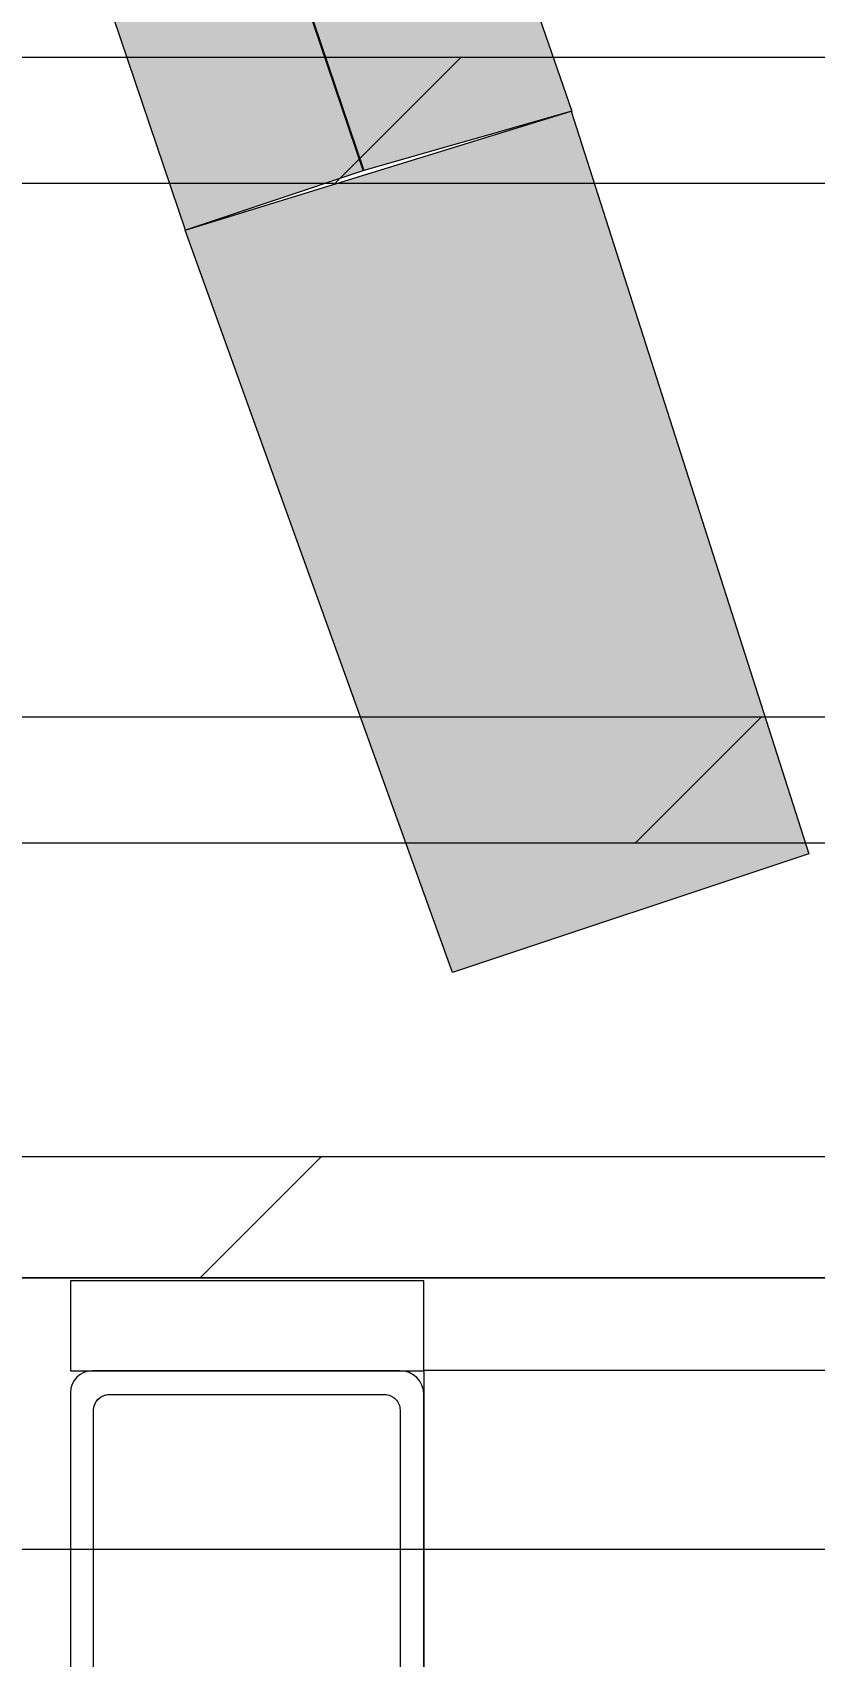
# Model space of a CAD drawing. Header units: millimetres. Extents: x 0 to 168960, y -92093 to 443706.
# Drawn here: x 61409.3 to 61508.9, y 314245.1 to 314451.9 of the extents above; entities that cross this region are included whole.
import ezdxf
from ezdxf.enums import TextEntityAlignment as Align

# ---------------------------------------------------------------- set-up
doc = ezdxf.new("R2018")
doc.units = ezdxf.units.MM
for name, color, linetype, lineweight in [('_0', 7, 'Continuous', 15), ('АР_Названия помещений', 124, 'Continuous', 5), ('АР_Номер помещения', 1, 'Continuous', 25), ('АР_Помещения_площадь', 19, 'Continuous', 9)]:
    doc.layers.add(name, color=color, linetype=linetype, lineweight=lineweight)
doc.styles.add('ISOCPEUR', font='isocpeur.ttf', dxfattribs={"height": 174.9999999999999})
doc.styles.get("Standard").update_dxf_attribs({"font": 'arial.ttf'})

# ---------------------------------------------------------------- blocks, each defined once
blk = doc.blocks.new('*U362')
at = {"color": 8, "style": 'ISOCPEUR', "width": 0.7, "flags": 1}
blk.add_attdef('КАТЕГОРИЯ', (-499.1655280450395, -2092.186355050572), '', height=250, dxfattribs=at)
at = {"layer": 'АР_Номер помещения', "color": 8, "style": 'ISOCPEUR', "width": 0.7}
blk.add_attdef('НОМЕР_ПОМЕЩЕНИЯ', text='', height=300, dxfattribs=at).set_placement((-17564.86919595587, 2858.18843627081), align=Align.MIDDLE_CENTER)
at = {"layer": 'АР_Помещения_площадь', "color": 8, "style": 'ISOCPEUR', "width": 0.7}
blk.add_attdef('ПЛОЩАДЬ_ПОМЕЩЕНИЯ', text='', height=200, dxfattribs=at).set_placement((-1475.609504904383, 2342.480832341213), align=Align.MIDDLE_RIGHT)
at = {"layer": 'АР_Помещения_площадь', "color": 8, "lineweight": 30, "width": 0.7, "flags": 104}
blk.add_attdef('ИМЯ_ПОМЕЩЕНИЯ', text='', height=100, dxfattribs=at).set_placement((157.6277002443094, 1217.141369806137), align=Align.MIDDLE_CENTER)
blk = doc.blocks.new('*U370')
at = {"color": 8, "style": 'ISOCPEUR', "width": 0.7, "flags": 1}
blk.add_attdef('КАТЕГОРИЯ', (-499.1655280450395, -2092.186355050572), '', height=250, dxfattribs=at)
at = {"layer": 'АР_Номер помещения', "color": 8, "style": 'ISOCPEUR', "width": 0.7}
blk.add_attdef('НОМЕР_ПОМЕЩЕНИЯ', text='', height=300, dxfattribs=at).set_placement((-21611.62945114239, 4249.169000430369), align=Align.MIDDLE_CENTER)
at = {"layer": 'АР_Помещения_площадь', "color": 8, "style": 'ISOCPEUR', "width": 0.7}
blk.add_attdef('ПЛОЩАДЬ_ПОМЕЩЕНИЯ', text='', height=200, dxfattribs=at).set_placement((-21287.99867618793, 5858.842214840608), align=Align.MIDDLE_RIGHT)
at = {"layer": 'АР_Помещения_площадь', "color": 8, "lineweight": 30, "width": 0.7, "flags": 104}
blk.add_attdef('ИМЯ_ПОМЕЩЕНИЯ', text='', height=100, dxfattribs=at).set_placement((157.6277002443094, 1217.141369806137), align=Align.MIDDLE_CENTER)
blk = doc.blocks.new('*U456')
at = {"ltscale": 75}
h = blk.add_hatch(dxfattribs=at)
h.set_pattern_fill('ANSI31', color=8, scale=50)
h.set_pattern_definition([(45, (1.13686837721616e-13, 639.6807474487578), (-112.2532015133644, 112.2532015133644), [])])
h.paths.add_polyline_path([(1052.074230230049, -4855.319253445312), (1044.074214017586, -4855.319253445312), (1044.074214017586, -4853.51925277774), (1052.074230230049, -4853.51925277774), (1052.074230230049, -4845.319251806184), (-97.92582126834998, -4845.319251806177), (-97.92582126834998, -4853.519252777733), (-89.9258050558866, -4853.519252777733), (-89.9258050558866, -4855.319253445305), (-97.92582126834998, -4855.319253445305), (-97.92582126834998, -4861.319250703491), (1052.074230230049, -4861.319250703498)])
h.paths.add_polyline_path([(1052.074230230049, -4929.319254398994), (-97.92582126834998, -4929.319254398986), (-97.92582126834998, -4935.319251657165), (-89.9258050558866, -4935.319251657165), (-89.9258050558866, -4937.119252324737), (-97.92582126834998, -4937.119252324737), (-97.92582126834998, -4945.319253296293), (1052.074230230049, -4945.3192532963), (1052.074230230049, -4937.119252324752), (1044.074214017586, -4937.119252324752), (1044.074214017586, -4935.31925165718), (1052.074230230049, -4935.31925165718)])
h.paths.add_polyline_path([(1052.074230230049, -4965.319253445312), (1044.074214017586, -4965.319253445312), (1044.074214017586, -4963.51925277774), (1052.074230230049, -4963.51925277774), (1052.074230230049, -4955.319251806184), (-97.92582126834998, -4955.319251806177), (-97.92582126834998, -4963.519252777733), (-89.9258050558866, -4963.519252777733), (-89.9258050558866, -4965.319253445305), (-97.92582126834998, -4965.319253445305), (-97.92582126834998, -4971.319250703491), (1052.074230230049, -4971.319250703498)])
h.paths.add_polyline_path([(1052.074230230049, -5039.319254398994), (-97.92582126834998, -5039.319254398986), (-97.92582126834998, -5045.319251657165), (-89.9258050558866, -5045.319251657165), (-89.9258050558866, -5047.119252324737), (-97.92582126834998, -5047.119252324737), (-97.92582126834998, -5055.319253296293), (1052.074230230049, -5055.3192532963), (1052.074230230049, -5047.119252324752), (1044.074214017586, -5047.119252324752), (1044.074214017586, -5045.31925165718), (1052.074230230049, -5045.31925165718)])
h.paths.add_polyline_path([(1052.074230230049, -5075.319253445312), (1044.074214017586, -5075.319253445312), (1044.074214017586, -5073.51925277774), (1052.074230230049, -5073.51925277774), (1052.074230230049, -5065.319251806184), (-97.92582126834998, -5065.319251806177), (-97.92582126834998, -5073.519252777733), (-89.9258050558866, -5073.519252777733), (-89.9258050558866, -5075.319253445305), (-97.92582126834998, -5075.319253445305), (-97.92582126834998, -5081.319250703491), (1052.074230230049, -5081.319250703498)])
h.paths.add_polyline_path([(915.3990858139579, -5175.31925255125), (915.3990858139579, -5191.31925255125), (1052.085289488211, -5191.31925255125), (1052.085289488211, -5175.31925255125)])
h.paths.add_polyline_path([(1052.074230230049, -5149.319254398994), (-97.92582126834998, -5149.319254398986), (-97.92582126834998, -5155.319251657165), (-89.9258050558866, -5155.319251657165), (-89.9258050558866, -5157.119252324737), (-97.92582126834998, -5157.119252324737), (-97.92582126834998, -5165.319253296293), (1052.074230230049, -5165.3192532963), (1052.074230230049, -5157.119252324752), (1044.074214017586, -5157.119252324752), (1044.074214017586, -5155.31925165718), (1052.074230230049, -5155.31925165718)])
h.paths.add_polyline_path([(20.80072385193388, -5175.31925255125), (20.80072385193388, -5191.31925255125), (905.4760391985757, -5191.319252551257), (905.4760391985757, -5175.31925255125)])
h.paths.add_polyline_path([(1052.085289488197, -5275.31925255125), (1052.085289488197, -5259.319252551257), (944.5759609985681, -5259.319252551257), (944.5759609985681, -5275.31925255125)])
h.paths.add_polyline_path([(934.6529143831859, -5259.319252551257), (-8.706308695255856, -5259.31925255125), (-8.706308695255856, -5275.319252551242), (934.6529143831859, -5275.31925255125)])
h.paths.add_polyline_path([(-99.92579551914343, -5330.727966430386), (1052.074218785972, -5330.727966430386), (1052.074218785972, -5315.319252551242), (-99.92579551914343, -5315.319252551242)])
h.paths.add_polyline_path([(1052.074218785972, -5398.973145807198), (-99.92579551914343, -5398.973145807198), (-99.92579551914343, -5415.319252551242), (-50.00000000000101, -5415.319252551242), (50.13124937287547, -5415.319252551242), (1052.074218785972, -5415.319252551242)])
h.paths.add_polyline_path([(10.88111534260578, -5191.31925255125), (10.88111534260578, -5175.31925255125), (-97.92579551914343, -5175.31925255125), (-97.92579551914343, -5191.31925255125)])
h.paths.add_polyline_path([(-18.20630869525586, -5259.31925255125), (-97.92579551914343, -5259.31925255125), (-97.92579551914343, -5275.319252551242), (-18.20630869525586, -5275.319252551242)])
at = {"color": 8}
for points in [[(20.80072385193388, -5175.31925255125), (20.80072385193388, -5191.31925255125), (905.4760391985757, -5191.319252551257), (905.4760391985757, -5175.31925255125), (20.80072385193388, -5175.31925255125)], [(934.6529143831859, -5259.319252551257), (-8.706308695255856, -5259.31925255125), (-8.706308695255856, -5275.319252551242), (934.6529143831859, -5275.31925255125)], [(-99.92579551914343, -5330.727966430386), (1052.074218785972, -5330.727966430386), (1052.074218785972, -5315.319252551242), (-99.92579551914343, -5315.319252551242), (-99.92579551914343, -5330.727966430386)], [(1052.074218785972, -5398.973145807198), (1052.074218785972, -5330.727966430386), (-99.92579551914343, -5330.727966430386), (-99.92579551914343, -5398.973145807198), (1052.074218785972, -5398.973145807198)], [(107.5693089369441, -5342.54225847654), (107.5693089369441, -5331.082796885683), (62.57038356977763, -5331.082796885683), (62.57038356977763, -5342.54225847654), (107.5693089369441, -5342.54225847654)], [(107.5693089369441, -5342.508376772501), (107.5693089369441, -5387.513684216341), (1007.075326875142, -5387.513684216341), (1007.075326875142, -5342.508376772501), (107.5693089369441, -5342.508376772501)]]:
    blk.add_lwpolyline(points, close=True, dxfattribs=at)
for points in [[(104.2960842482997, -5387.54756592045, 0.414213562373095), (107.5693089369441, -5384.274341231801), (107.5693089369428, -5345.58266732475, 0.414213562373095), (104.5289000887414, -5342.542258476547), (65.37428151708343, -5342.542258476544, 0.414213562373095), (62.57038356977763, -5345.346156423861), (62.57038356976808, -5384.892238564273, 0.414213562373095), (65.2257109259507, -5387.547565920453), (104.2960842482997, -5387.547565920453)], [(101.5706335244894, -5384.857660382804), (67.62464477936635, -5384.857660382802, -0.414213562373095), (65.51711630078978, -5382.750131904228), (65.51711630079797, -5347.615194245773, -0.414213562373095), (67.55009531353323, -5345.582215233037), (102.5713516955428, -5345.582215233037, -0.414213562373095), (104.5399108037662, -5347.550774341267), (104.5399108037662, -5381.888383103527, -0.414213562373095), (101.5706335244894, -5384.857660382805)]]:
    blk.add_lwpolyline(points, format="xyb", close=True, dxfattribs=at)
blk = doc.blocks.new('*U590')
at = {"ltscale": 75}
h = blk.add_hatch(dxfattribs=at)
h.set_pattern_fill('ANSI31', color=8, scale=50)
h.set_pattern_definition([(45, (1.35003119794419e-13, 741.967266209278), (-112.2532015133644, 112.2532015133644), [])])
h.paths.add_polyline_path([(1052.074230230049, -4753.032734684792), (1044.074214017586, -4753.032734684792), (1044.074214017586, -4751.23273401722), (1052.074230230049, -4751.23273401722), (1052.074230230049, -4743.032733045664), (-97.92582126834995, -4743.032733045657), (-97.92582126834995, -4751.232734017212), (-89.92580505588657, -4751.232734017212), (-89.92580505588657, -4753.032734684784), (-97.92582126834995, -4753.032734684784), (-97.92582126834995, -4759.032731942971), (1052.074230230049, -4759.032731942978)])
h.paths.add_polyline_path([(1052.074230230049, -4827.032735638473), (-97.92582126834995, -4827.032735638466), (-97.92582126834995, -4833.032732896645), (-89.92580505588657, -4833.032732896645), (-89.92580505588657, -4834.832733564217), (-97.92582126834995, -4834.832733564217), (-97.92582126834995, -4843.032734535773), (1052.074230230049, -4843.03273453578), (1052.074230230049, -4834.832733564232), (1044.074214017586, -4834.832733564232), (1044.074214017586, -4833.03273289666), (1052.074230230049, -4833.03273289666)])
h.paths.add_polyline_path([(1052.074230230049, -4863.032734684792), (1044.074214017586, -4863.032734684792), (1044.074214017586, -4861.23273401722), (1052.074230230049, -4861.23273401722), (1052.074230230049, -4853.032733045664), (-97.92582126834995, -4853.032733045657), (-97.92582126834995, -4861.232734017212), (-89.92580505588657, -4861.232734017212), (-89.92580505588657, -4863.032734684784), (-97.92582126834995, -4863.032734684784), (-97.92582126834995, -4869.032731942971), (1052.074230230049, -4869.032731942978)])
h.paths.add_polyline_path([(1052.074230230049, -4937.032735638473), (-97.92582126834995, -4937.032735638466), (-97.92582126834995, -4943.032732896645), (-89.92580505588657, -4943.032732896645), (-89.92580505588657, -4944.832733564217), (-97.92582126834995, -4944.832733564217), (-97.92582126834995, -4953.032734535773), (1052.074230230049, -4953.03273453578), (1052.074230230049, -4944.832733564232), (1044.074214017586, -4944.832733564232), (1044.074214017586, -4943.03273289666), (1052.074230230049, -4943.03273289666)])
h.paths.add_polyline_path([(1052.074230230049, -4973.032734684792), (1044.074214017586, -4973.032734684792), (1044.074214017586, -4971.23273401722), (1052.074230230049, -4971.23273401722), (1052.074230230049, -4963.032733045664), (-97.92582126834995, -4963.032733045657), (-97.92582126834995, -4971.232734017212), (-89.92580505588657, -4971.232734017212), (-89.92580505588657, -4973.032734684784), (-97.92582126834995, -4973.032734684784), (-97.92582126834995, -4979.032731942971), (1052.074230230049, -4979.032731942978)])
h.paths.add_polyline_path([(915.3990858139579, -5073.032733790729), (915.3990858139579, -5089.032733790729), (1052.085289488211, -5089.032733790729), (1052.085289488211, -5073.032733790729)])
h.paths.add_polyline_path([(1052.074230230049, -5047.032735638473), (-97.92582126834995, -5047.032735638466), (-97.92582126834995, -5053.032732896645), (-89.92580505588657, -5053.032732896645), (-89.92580505588657, -5054.832733564217), (-97.92582126834995, -5054.832733564217), (-97.92582126834995, -5063.032734535773), (1052.074230230049, -5063.03273453578), (1052.074230230049, -5054.832733564232), (1044.074214017586, -5054.832733564232), (1044.074214017586, -5053.03273289666), (1052.074230230049, -5053.03273289666)])
h.paths.add_polyline_path([(20.8007238519339, -5073.032733790729), (20.8007238519339, -5089.032733790729), (905.4760391985757, -5089.032733790737), (905.4760391985757, -5073.032733790729)])
h.paths.add_polyline_path([(1052.085289488197, -5173.032733790729), (1052.085289488197, -5157.032733790737), (944.5759609985681, -5157.032733790737), (944.5759609985681, -5173.032733790729)])
h.paths.add_polyline_path([(934.6529143831859, -5157.032733790737), (-8.706308695255835, -5157.032733790729), (-8.706308695255835, -5173.032733790722), (934.6529143831859, -5173.032733790729)])
h.paths.add_polyline_path([(-99.9257955191434, -5228.441447669866), (1052.074218785972, -5228.441447669866), (1052.074218785972, -5213.032733790722), (-99.9257955191434, -5213.032733790722)])
h.paths.add_polyline_path([(1052.074218785972, -5296.686627046678), (-99.9257955191434, -5296.686627046678), (-99.9257955191434, -5313.032733790722), (-50.00000000000099, -5313.032733790722), (50.13124937287549, -5313.032733790722), (1052.074218785972, -5313.032733790722)])
h.paths.add_polyline_path([(10.8811153426058, -5089.032733790729), (10.8811153426058, -5073.032733790729), (-97.9257955191434, -5073.032733790729), (-97.9257955191434, -5089.032733790729)])
h.paths.add_polyline_path([(-18.20630869525584, -5157.032733790729), (-97.9257955191434, -5157.032733790729), (-97.9257955191434, -5173.032733790722), (-18.20630869525584, -5173.032733790722)])
at = {"color": 8}
for points in [[(20.8007238519339, -5073.032733790729), (20.8007238519339, -5089.032733790729), (905.4760391985757, -5089.032733790737), (905.4760391985757, -5073.032733790729), (20.8007238519339, -5073.032733790729)], [(934.6529143831859, -5157.032733790737), (-8.706308695255835, -5157.032733790729), (-8.706308695255835, -5173.032733790722), (934.6529143831859, -5173.032733790729)], [(-99.9257955191434, -5228.441447669866), (1052.074218785972, -5228.441447669866), (1052.074218785972, -5213.032733790722), (-99.9257955191434, -5213.032733790722), (-99.9257955191434, -5228.441447669866)], [(1052.074218785972, -5296.686627046678), (1052.074218785972, -5228.441447669866), (-99.9257955191434, -5228.441447669866), (-99.9257955191434, -5296.686627046678), (1052.074218785972, -5296.686627046678)], [(107.5693089369442, -5240.25573971602), (107.5693089369442, -5228.796278125163), (62.57038356977765, -5228.796278125163), (62.57038356977765, -5240.25573971602), (107.5693089369442, -5240.25573971602)], [(107.5693089369442, -5240.221858011981), (107.5693089369442, -5285.227165455821), (1007.075326875142, -5285.227165455821), (1007.075326875142, -5240.221858011981), (107.5693089369442, -5240.221858011981)]]:
    blk.add_lwpolyline(points, close=True, dxfattribs=at)
for points in [[(104.2960842482998, -5285.26104715993, 0.414213562373095), (107.5693089369442, -5281.987822471281), (107.5693089369428, -5243.29614856423, 0.414213562373095), (104.5289000887414, -5240.255739716027), (65.37428151708346, -5240.255739716024, 0.414213562373095), (62.57038356977765, -5243.05963766334), (62.5703835697681, -5282.605719803752, 0.414213562373095), (65.22571092595072, -5285.261047159933), (104.2960842482998, -5285.261047159933)], [(101.5706335244894, -5282.571141622284), (67.62464477936638, -5282.571141622282, -0.414213562373095), (65.51711630078981, -5280.463613143707), (65.517116300798, -5245.328675485252, -0.414213562373095), (67.55009531353326, -5243.295696472516), (102.5713516955429, -5243.295696472516, -0.414213562373095), (104.5399108037663, -5245.264255580747), (104.5399108037663, -5279.601864343007, -0.414213562373095), (101.5706335244894, -5282.571141622285)]]:
    blk.add_lwpolyline(points, format="xyb", close=True, dxfattribs=at)

msp = doc.modelspace()

# ---------------------------------------------------------------- hatches: boundary and pattern name
at = {"layer": '_0', "linetype": 'Continuous', "lineweight": 18}
for points in [[(61451.51567662612, 314434.3568563866), (61477.99119898508, 314441.9212913463), (61311.57362987177, 314922.2629112869), (61288.8803249927, 314914.6984763272)], [(61428.82237174705, 314426.792421427), (61451.51567662612, 314434.3568563866), (61288.8803249927, 314914.6984763272), (61266.18702011363, 314907.1340413676)], [(61462.79929210771, 314332.2369844308), (61508.18590186584, 314347.3658543502), (61477.92816202711, 314441.9212913463), (61428.75933478908, 314426.792421427)]]:
    msp.add_hatch(color=256, dxfattribs=at).paths.add_polyline_path(points)

# ---------------------------------------------------------------- linework, layer by layer
at = {"layer": '_0'}
msp.add_lwpolyline([(66601.30299218412, 313527.3675396597), (62098.39910046478, 313527.3675396629), (62098.37448866515, 314258.7604547559), (60898.37448866515, 314258.7604547847), (60898.37448866521, 313528.4351510835), (56729.77763148049, 313526.9153347211), (56730.51672750026, 316060.0196175204), (56133.46430776418, 316060.0196175204), (56133.46430776421, 319721.79334432), (66601.27838038468, 319721.7932528815)], close=True, dxfattribs=at)
at = {"layer": '_0', "linetype": 'Continuous', "lineweight": 18}
for points in [[(61288.8803249927, 314914.6984763272), (61451.51567662612, 314434.3568563866), (61428.82237174705, 314426.792421427), (61266.18702011363, 314907.1340413676), (61311.57362987178, 314922.2629112869)], [(61311.57362987178, 314922.2629112869), (61477.9911989851, 314441.9212913463), (61451.51567662614, 314434.3568563866)], [(61451.45263966813, 314434.3568563866), (61288.81728803471, 314914.6984763272)]]:
    msp.add_lwpolyline(points, dxfattribs=at)
msp.add_lwpolyline([(61462.79929210771, 314332.2369844308), (61428.75933478908, 314426.792421427), (61477.92816202711, 314441.9212913463), (61508.18590186584, 314347.3658543502)], close=True, dxfattribs=at)

# ---------------------------------------------------------------- block references
at = {"layer": '_0'}
ref = msp.add_blockref('*U370', (75328.4261421222, 311412.6696398946), dxfattribs=at)
lines = msp.add_mtext('\\W0.8000;Санузлы для мальчиков основной и старшей\\Pшколы', dxfattribs={"layer": 'АР_Названия помещений', "color": 8, "insert": (54841.09188628175, 321948.5569585622), "char_height": 2433.387117552295, "width": 1779.628549205147, "attachment_point": 1})
ref.add_attrib('ИМЯ_ПОМЕЩЕНИЯ', '', (54841.09188628175, 321948.5569585622), dxfattribs={"flags": 104}).embed_mtext(lines)
ref = msp.add_blockref('*U362', (49645.1823398304, 311704.5919760152), dxfattribs=at)
lines = msp.add_mtext('\\W0.8000;Кабинет информатики и информационных\\Pтехнологий с возможностью деления\\Pтрансформируемой перегородкой на два\\Pпомещения', dxfattribs={"layer": 'АР_Названия помещений', "color": 8, "insert": (33695.11667115668, 321446.1710718342), "char_height": 6603.183349143786, "width": 1779.628549205147, "attachment_point": 1})
ref.add_attrib('ИМЯ_ПОМЕЩЕНИЯ', '', (33695.11667115668, 321446.1710718342), dxfattribs={"flags": 104}).embed_mtext(lines)
at = {"layer": '_0', "lineweight": 0, "ltscale": 100, "transparency": 33554687}
for name, p in [('*U456', (61351.59427305131, 319624.0797073282)), ('*U590', (61351.59427305131, 319521.7931885657))]:
    msp.add_blockref(name, p, dxfattribs=at)

doc.saveas('drawing.dxf')
